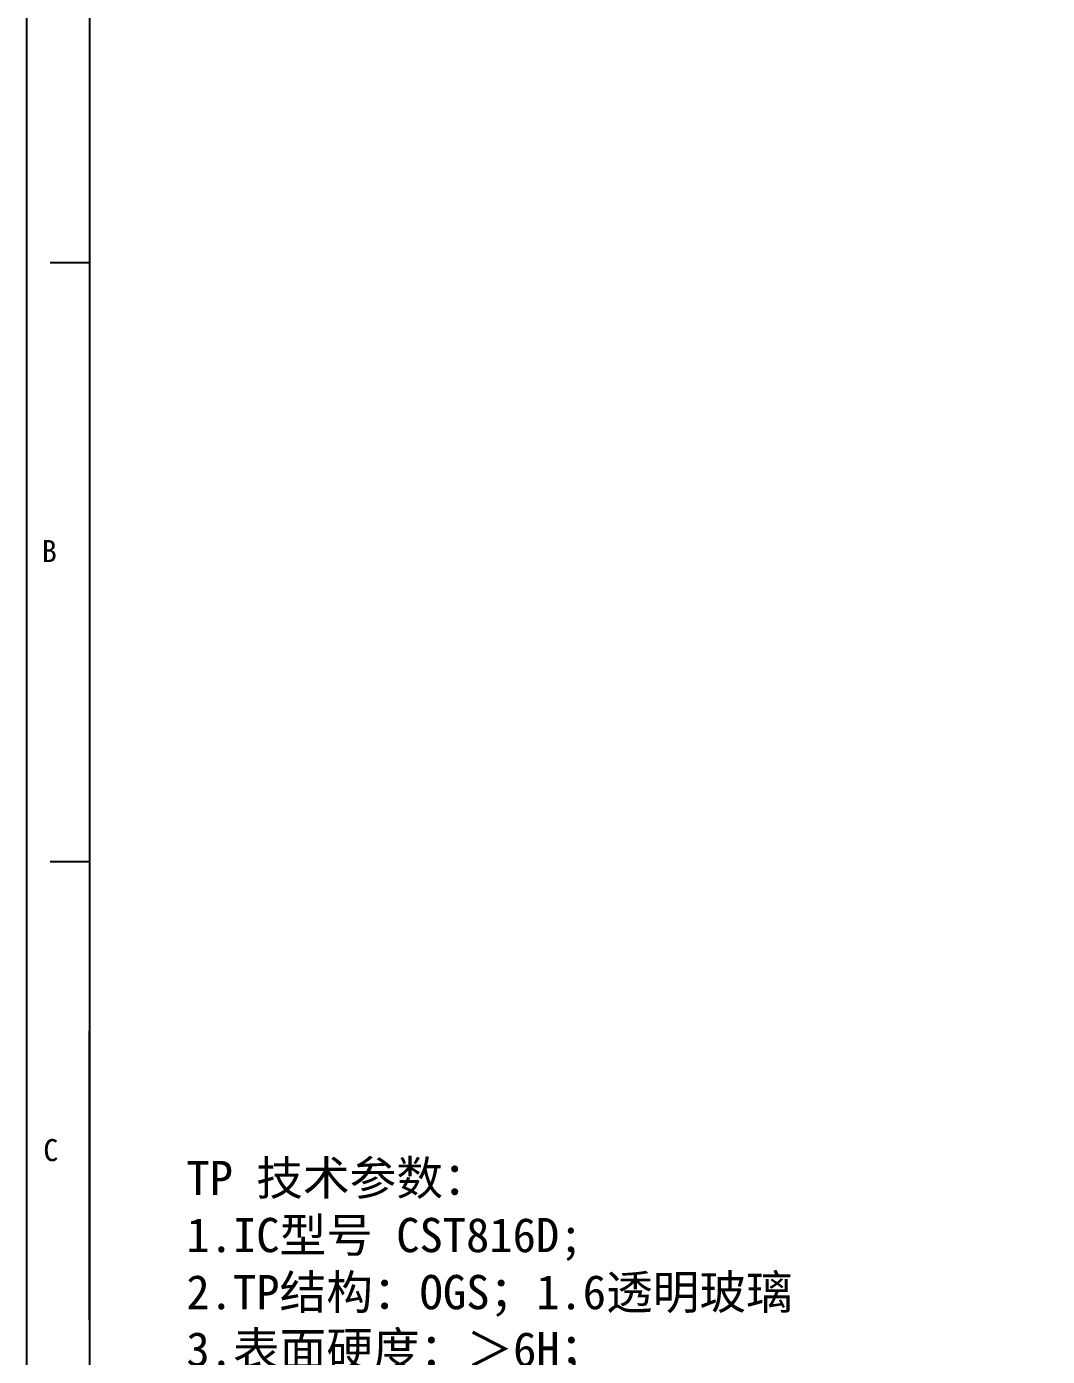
# Model space of a CAD drawing. Header units: inches. Extents: x 4290 to 4597, y -1782 to -1574.
# Drawn here: x 4289.8 to 4348, y -1704 to -1628.3 of the extents above; entities that cross this region are included whole.
import ezdxf

# ---------------------------------------------------------------- set-up
doc = ezdxf.new("R2010")
doc.units = ezdxf.units.IN
doc.header["$LTSCALE"] = 0.2
doc.header["$MEASUREMENT"] = 0
doc.layers.add('标 注', color=3, linetype='Continuous')
doc.styles.add('宋体', font='')
doc.styles.get('宋体').set_extended_font_data('SimSun')

msp = doc.modelspace()

# ---------------------------------------------------------------- linework, layer by layer
at = {"color": 7, "linetype": 'Continuous'}
msp.add_line((4289.825, -1573.554), (4289.825, -1781.785), dxfattribs=at)
at = {"linetype": 'Continuous'}
for p, q in [((4293.416, -1611.008), (4293.416, -1781.59)), ((4293.416, -1641.728), (4291.171, -1641.728)), ((4293.416, -1675.844), (4291.171, -1675.844))]:
    msp.add_line(p, q, dxfattribs=at)
at = {"layer": '标 注', "color": 0}
msp.add_line((4293.416, -1701.942), (4293.416, -1685.478), dxfattribs=at)

# ---------------------------------------------------------------- texts
at = {"color": 4, "linetype": 'Continuous', "style": '宋体'}
for s, p in [('B', (4290.693, -1658.779)), ('C', (4290.776, -1692.901))]:
    msp.add_text(s, height=1.257, dxfattribs=at).set_placement(p)
at = {"color": 7, "insert": (4298.927, -1692.885), "char_height": 1.95, "width": 292.83621, "attachment_point": 1, "style": '宋体'}
msp.add_mtext('{\\fSimSun|b0|i0|c134|p54;TP 技术参数}：\\P1.IC型号 CST816D{\\C256;;\\P2.TP结构：OGS；1.6透明玻璃\\P}3.表面硬度：＞6H；\\P4.透光率：≥85％（550nm）;\\P5.工作环境：20℃~+25℃，≤80%RH\\P6.储存环境：20℃~+25℃，≤60%RH\\P7.未注尺寸公差按±0.15mm；\\P8.产品符合RoHS指令；带{\\C1;*}为重点管控尺寸', dxfattribs=at)

doc.saveas('drawing.dxf')
